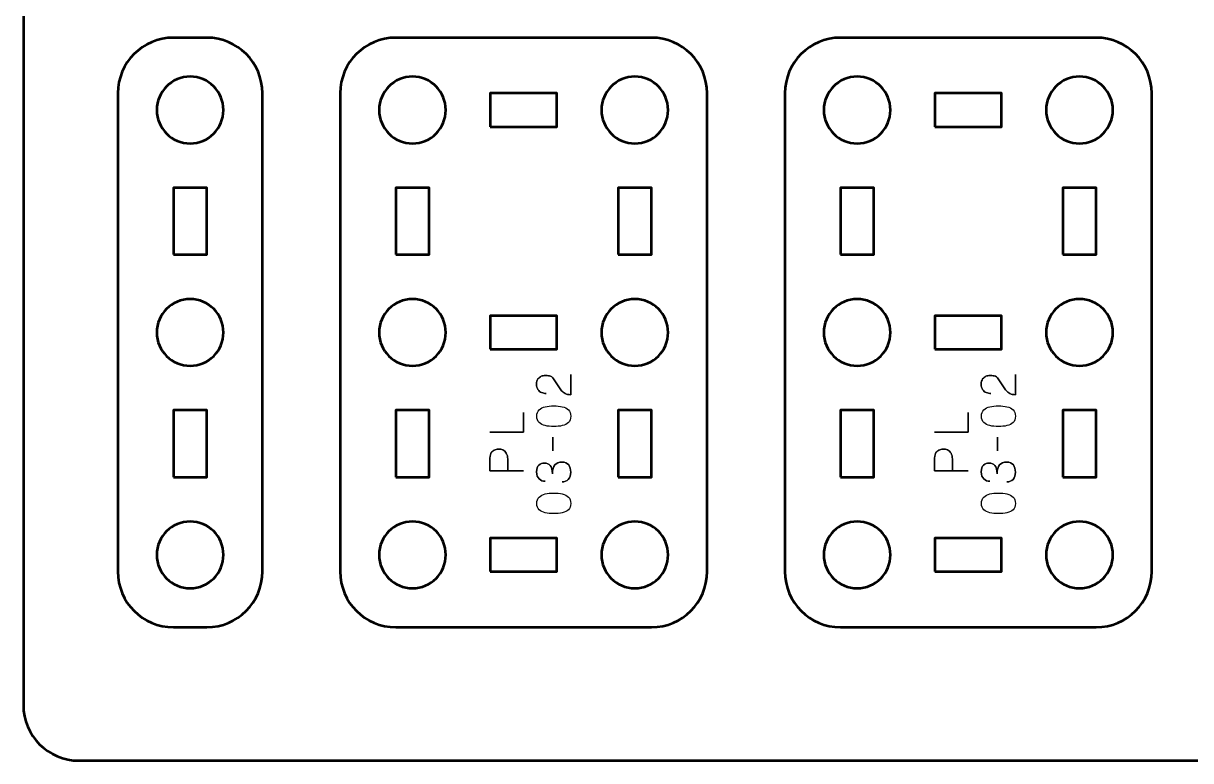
# Model space of a CAD drawing. Header units: centimetres. Extents: x -21 to 0, y -29.7 to 0.
# Drawn here: x -21 to -10.5, y -29.7 to -23.07 of the extents above; entities that cross this region are included whole.
import ezdxf

# ---------------------------------------------------------------- set-up
doc = ezdxf.new("R2010")
doc.units = ezdxf.units.CM
doc.header["$MEASUREMENT"] = 0
doc.layers.add('Layer 1', color=7, linetype='Continuous')

msp = doc.modelspace()

# ---------------------------------------------------------------- linework, layer by layer
at = {"layer": 'Layer 1', "color": 22, "lineweight": 53}
msp.add_open_spline([(-21.00003, -29.19996), (-21.00003, -29.19996), (-21.00003, -0.49992), (-21.00003, -0.49992), (-21.00003, -0.49992), (-21.00003, -0.22295), (-20.77694, 0.00004), (-20.49994, 0.00004), (-20.49994, 0.00004), (-20.49994, 0.00004), (-0.50008, 0.00004), (-0.50008, 0.00004), (-0.50008, 0.00004), (-0.22294, 0.00004), (0.00002, -0.22295), (0.00002, -0.49992), (0.00002, -0.49992), (0.00002, -0.49992), (0.00002, -29.19996), (0.00002, -29.19996), (0.00002, -29.19996), (0.00002, -29.47696), (-0.22294, -29.70005), (-0.50008, -29.70005), (-0.50008, -29.70005), (-0.50008, -29.70005), (-20.49994, -29.70005), (-20.49994, -29.70005), (-20.49994, -29.70005), (-20.77694, -29.70005), (-21.00003, -29.47696), (-21.00003, -29.19996)], degree=3, knots=[0, 0, 0, 0, 0.125, 0.125, 0.125, 0.125, 0.25, 0.25, 0.25, 0.25, 0.375, 0.375, 0.375, 0.375, 0.5, 0.5, 0.5, 0.5, 0.625, 0.625, 0.625, 0.625, 0.75, 0.75, 0.75, 0.75, 0.875, 0.875, 0.875, 0.875, 1, 1, 1, 1], dxfattribs=at)
at = {"layer": 'Layer 1', "color": 114, "lineweight": 53}
for points in [[(-20.15003, -27.99992), (-20.15003, -27.99992), (-20.15003, -23.70005), (-20.15003, -23.70005), (-20.15003, -23.70005), (-20.15003, -23.42291), (-19.92694, -23.19995), (-19.64994, -23.19995), (-19.64994, -23.19995), (-19.64994, -23.19995), (-19.34993, -23.19995), (-19.34993, -23.19995), (-19.34993, -23.19995), (-19.07297, -23.19995), (-18.85001, -23.42291), (-18.85001, -23.70005), (-18.85001, -23.70005), (-18.85001, -23.70005), (-18.85001, -27.99992), (-18.85001, -27.99992), (-18.85001, -27.99992), (-18.85001, -28.27692), (-19.07297, -28.50001), (-19.34993, -28.50001), (-19.34993, -28.50001), (-19.34993, -28.50001), (-19.64994, -28.50001), (-19.64994, -28.50001), (-19.64994, -28.50001), (-19.92694, -28.50001), (-20.15003, -28.27692), (-20.15003, -27.99992)], [(-18.15001, -27.99991), (-18.15001, -27.99991), (-18.15001, -23.70005), (-18.15001, -23.70005), (-18.15001, -23.70005), (-18.15001, -23.42292), (-17.92691, -23.19996), (-17.64991, -23.19996), (-17.64991, -23.19996), (-17.64991, -23.19996), (-15.34999, -23.19996), (-15.34999, -23.19996), (-15.34999, -23.19996), (-15.07298, -23.19996), (-14.85003, -23.42292), (-14.85003, -23.70005), (-14.85003, -23.70005), (-14.85003, -23.70005), (-14.85003, -27.99991), (-14.85003, -27.99991), (-14.85003, -27.99991), (-14.85003, -28.27691), (-15.07298, -28.5), (-15.34999, -28.5), (-15.34999, -28.5), (-15.34999, -28.5), (-17.64991, -28.5), (-17.64991, -28.5), (-17.64991, -28.5), (-17.92691, -28.5), (-18.15001, -28.27691), (-18.15001, -27.99991)], [(-14.15001, -27.99991), (-14.15001, -27.99991), (-14.15001, -23.70005), (-14.15001, -23.70005), (-14.15001, -23.70005), (-14.15001, -23.42292), (-13.92691, -23.19996), (-13.64991, -23.19996), (-13.64991, -23.19996), (-13.64991, -23.19996), (-11.34999, -23.19996), (-11.34999, -23.19996), (-11.34999, -23.19996), (-11.07298, -23.19996), (-10.85003, -23.42292), (-10.85003, -23.70005), (-10.85003, -23.70005), (-10.85003, -23.70005), (-10.85003, -27.99991), (-10.85003, -27.99991), (-10.85003, -27.99991), (-10.85003, -28.27691), (-11.07298, -28.5), (-11.34999, -28.5), (-11.34999, -28.5), (-11.34999, -28.5), (-13.64991, -28.5), (-13.64991, -28.5), (-13.64991, -28.5), (-13.92691, -28.5), (-14.15001, -28.27691), (-14.15001, -27.99991)]]:
    msp.add_open_spline(points, degree=3, knots=[0, 0, 0, 0, 0.125, 0.125, 0.125, 0.125, 0.25, 0.25, 0.25, 0.25, 0.375, 0.375, 0.375, 0.375, 0.5, 0.5, 0.5, 0.5, 0.625, 0.625, 0.625, 0.625, 0.75, 0.75, 0.75, 0.75, 0.875, 0.875, 0.875, 0.875, 1, 1, 1, 1], dxfattribs=at)
at = {"layer": 'Layer 1', "lineweight": 53}
for points in [[(-19.50001, -23.54998), (-19.33423, -23.54998), (-19.2, -23.68431), (-19.2, -23.84998), (-19.2, -23.84998), (-19.2, -24.01561), (-19.33423, -24.14998), (-19.50001, -24.14998), (-19.50001, -24.14998), (-19.66567, -24.14998), (-19.80001, -24.01561), (-19.80001, -23.84998), (-19.80001, -23.84998), (-19.80001, -23.68431), (-19.66567, -23.54998), (-19.50001, -23.54998)], [(-17.49998, -23.54999), (-17.33421, -23.54999), (-17.19998, -23.68431), (-17.19998, -23.84998), (-17.19998, -23.84998), (-17.19998, -24.01561), (-17.33421, -24.14998), (-17.49998, -24.14998), (-17.49998, -24.14998), (-17.66564, -24.14998), (-17.79998, -24.01561), (-17.79998, -23.84998), (-17.79998, -23.84998), (-17.79998, -23.68431), (-17.66564, -23.54999), (-17.49998, -23.54999)], [(-15.49992, -23.54999), (-15.33429, -23.54999), (-15.19991, -23.68431), (-15.19991, -23.84998), (-15.19991, -23.84998), (-15.19991, -24.01561), (-15.33429, -24.14998), (-15.49992, -24.14998), (-15.49992, -24.14998), (-15.66569, -24.14998), (-15.79992, -24.01561), (-15.79992, -23.84998), (-15.79992, -23.84998), (-15.79992, -23.68431), (-15.66569, -23.54999), (-15.49992, -23.54999)], [(-13.49998, -23.54999), (-13.33421, -23.54999), (-13.19998, -23.68431), (-13.19998, -23.84998), (-13.19998, -23.84998), (-13.19998, -24.01561), (-13.33421, -24.14998), (-13.49998, -24.14998), (-13.49998, -24.14998), (-13.66564, -24.14998), (-13.79998, -24.01561), (-13.79998, -23.84998), (-13.79998, -23.84998), (-13.79998, -23.68431), (-13.66564, -23.54999), (-13.49998, -23.54999)], [(-11.49992, -23.54999), (-11.33429, -23.54999), (-11.19991, -23.68431), (-11.19991, -23.84998), (-11.19991, -23.84998), (-11.19991, -24.01561), (-11.33429, -24.14998), (-11.49992, -24.14998), (-11.49992, -24.14998), (-11.66569, -24.14998), (-11.79992, -24.01561), (-11.79992, -23.84998), (-11.79992, -23.84998), (-11.79992, -23.68431), (-11.66569, -23.54999), (-11.49992, -23.54999)], [(-16.79996, -24.00005), (-16.79996, -24.00005), (-16.79996, -23.70005), (-16.79996, -23.70005), (-16.79996, -23.70005), (-16.79996, -23.70005), (-16.19997, -23.70005), (-16.19997, -23.70005), (-16.19997, -23.70005), (-16.19997, -23.70005), (-16.19997, -24.00005), (-16.19997, -24.00005), (-16.19997, -24.00005), (-16.19997, -24.00005), (-16.79996, -24.00005), (-16.79996, -24.00005)], [(-12.79996, -24.00005), (-12.79996, -24.00005), (-12.79996, -23.70005), (-12.79996, -23.70005), (-12.79996, -23.70005), (-12.79996, -23.70005), (-12.19997, -23.70005), (-12.19997, -23.70005), (-12.19997, -23.70005), (-12.19997, -23.70005), (-12.19997, -24.00005), (-12.19997, -24.00005), (-12.19997, -24.00005), (-12.19997, -24.00005), (-12.79996, -24.00005), (-12.79996, -24.00005)], [(-19.64994, -25.15), (-19.64994, -25.15), (-19.64994, -24.55), (-19.64994, -24.55), (-19.64994, -24.55), (-19.64994, -24.55), (-19.34993, -24.55), (-19.34993, -24.55), (-19.34993, -24.55), (-19.34993, -24.55), (-19.34993, -25.15), (-19.34993, -25.15), (-19.34993, -25.15), (-19.34993, -25.15), (-19.64994, -25.15), (-19.64994, -25.15)], [(-17.64991, -25.15), (-17.64991, -25.15), (-17.64991, -24.55), (-17.64991, -24.55), (-17.64991, -24.55), (-17.64991, -24.55), (-17.34991, -24.55), (-17.34991, -24.55), (-17.34991, -24.55), (-17.34991, -24.55), (-17.34991, -25.15), (-17.34991, -25.15), (-17.34991, -25.15), (-17.34991, -25.15), (-17.64991, -25.15), (-17.64991, -25.15)], [(-15.64999, -25.15), (-15.64999, -25.15), (-15.64999, -24.55), (-15.64999, -24.55), (-15.64999, -24.55), (-15.64999, -24.55), (-15.34999, -24.55), (-15.34999, -24.55), (-15.34999, -24.55), (-15.34999, -24.55), (-15.34999, -25.15), (-15.34999, -25.15), (-15.34999, -25.15), (-15.34999, -25.15), (-15.64999, -25.15), (-15.64999, -25.15)], [(-13.64991, -25.15), (-13.64991, -25.15), (-13.64991, -24.55), (-13.64991, -24.55), (-13.64991, -24.55), (-13.64991, -24.55), (-13.34991, -24.55), (-13.34991, -24.55), (-13.34991, -24.55), (-13.34991, -24.55), (-13.34991, -25.15), (-13.34991, -25.15), (-13.34991, -25.15), (-13.34991, -25.15), (-13.64991, -25.15), (-13.64991, -25.15)], [(-11.64999, -25.15), (-11.64999, -25.15), (-11.64999, -24.55), (-11.64999, -24.55), (-11.64999, -24.55), (-11.64999, -24.55), (-11.34999, -24.55), (-11.34999, -24.55), (-11.34999, -24.55), (-11.34999, -24.55), (-11.34999, -25.15), (-11.34999, -25.15), (-11.34999, -25.15), (-11.34999, -25.15), (-11.64999, -25.15), (-11.64999, -25.15)], [(-19.50001, -25.54991), (-19.33423, -25.54991), (-19.2, -25.68428), (-19.2, -25.84991), (-19.2, -25.84991), (-19.2, -26.01568), (-19.33423, -26.14991), (-19.50001, -26.14991), (-19.50001, -26.14991), (-19.66567, -26.14991), (-19.80001, -26.01568), (-19.80001, -25.84991), (-19.80001, -25.84991), (-19.80001, -25.68428), (-19.66567, -25.54991), (-19.50001, -25.54991)], [(-17.49998, -25.54991), (-17.33421, -25.54991), (-17.19998, -25.68428), (-17.19998, -25.84991), (-17.19998, -25.84991), (-17.19998, -26.01568), (-17.33421, -26.14991), (-17.49998, -26.14991), (-17.49998, -26.14991), (-17.66564, -26.14991), (-17.79998, -26.01568), (-17.79998, -25.84991), (-17.79998, -25.84991), (-17.79998, -25.68428), (-17.66564, -25.54991), (-17.49998, -25.54991)], [(-15.49992, -25.54991), (-15.33429, -25.54991), (-15.19991, -25.68428), (-15.19991, -25.84991), (-15.19991, -25.84991), (-15.19991, -26.01568), (-15.33429, -26.14991), (-15.49992, -26.14991), (-15.49992, -26.14991), (-15.66569, -26.14991), (-15.79992, -26.01568), (-15.79992, -25.84991), (-15.79992, -25.84991), (-15.79992, -25.68428), (-15.66569, -25.54991), (-15.49992, -25.54991)], [(-13.49998, -25.54991), (-13.33421, -25.54991), (-13.19998, -25.68428), (-13.19998, -25.84991), (-13.19998, -25.84991), (-13.19998, -26.01568), (-13.33421, -26.14991), (-13.49998, -26.14991), (-13.49998, -26.14991), (-13.66564, -26.14991), (-13.79998, -26.01568), (-13.79998, -25.84991), (-13.79998, -25.84991), (-13.79998, -25.68428), (-13.66564, -25.54991), (-13.49998, -25.54991)], [(-11.49992, -25.54991), (-11.33429, -25.54991), (-11.19991, -25.68428), (-11.19991, -25.84991), (-11.19991, -25.84991), (-11.19991, -26.01568), (-11.33429, -26.14991), (-11.49992, -26.14991), (-11.49992, -26.14991), (-11.66569, -26.14991), (-11.79992, -26.01568), (-11.79992, -25.84991), (-11.79992, -25.84991), (-11.79992, -25.68428), (-11.66569, -25.54991), (-11.49992, -25.54991)], [(-16.79996, -25.99998), (-16.79996, -25.99998), (-16.79996, -25.69998), (-16.79996, -25.69998), (-16.79996, -25.69998), (-16.79996, -25.69998), (-16.19997, -25.69998), (-16.19997, -25.69998), (-16.19997, -25.69998), (-16.19997, -25.69998), (-16.19997, -25.99998), (-16.19997, -25.99998), (-16.19997, -25.99998), (-16.19997, -25.99998), (-16.79996, -25.99998), (-16.79996, -25.99998)], [(-12.79996, -25.99998), (-12.79996, -25.99998), (-12.79996, -25.69998), (-12.79996, -25.69998), (-12.79996, -25.69998), (-12.79996, -25.69998), (-12.19997, -25.69998), (-12.19997, -25.69998), (-12.19997, -25.69998), (-12.19997, -25.69998), (-12.19997, -25.99998), (-12.19997, -25.99998), (-12.19997, -25.99998), (-12.19997, -25.99998), (-12.79996, -25.99998), (-12.79996, -25.99998)], [(-19.64994, -27.14997), (-19.64994, -27.14997), (-19.64994, -26.54996), (-19.64994, -26.54996), (-19.64994, -26.54996), (-19.64994, -26.54996), (-19.34993, -26.54996), (-19.34993, -26.54996), (-19.34993, -26.54996), (-19.34993, -26.54996), (-19.34993, -27.14997), (-19.34993, -27.14997), (-19.34993, -27.14997), (-19.34993, -27.14997), (-19.64994, -27.14997), (-19.64994, -27.14997)], [(-17.64991, -27.14996), (-17.64991, -27.14996), (-17.64991, -26.54996), (-17.64991, -26.54996), (-17.64991, -26.54996), (-17.64991, -26.54996), (-17.34991, -26.54996), (-17.34991, -26.54996), (-17.34991, -26.54996), (-17.34991, -26.54996), (-17.34991, -27.14996), (-17.34991, -27.14996), (-17.34991, -27.14996), (-17.34991, -27.14996), (-17.64991, -27.14996), (-17.64991, -27.14996)], [(-15.64999, -27.14996), (-15.64999, -27.14996), (-15.64999, -26.54996), (-15.64999, -26.54996), (-15.64999, -26.54996), (-15.64999, -26.54996), (-15.34999, -26.54996), (-15.34999, -26.54996), (-15.34999, -26.54996), (-15.34999, -26.54996), (-15.34999, -27.14996), (-15.34999, -27.14996), (-15.34999, -27.14996), (-15.34999, -27.14996), (-15.64999, -27.14996), (-15.64999, -27.14996)], [(-13.64991, -27.14996), (-13.64991, -27.14996), (-13.64991, -26.54996), (-13.64991, -26.54996), (-13.64991, -26.54996), (-13.64991, -26.54996), (-13.34991, -26.54996), (-13.34991, -26.54996), (-13.34991, -26.54996), (-13.34991, -26.54996), (-13.34991, -27.14996), (-13.34991, -27.14996), (-13.34991, -27.14996), (-13.34991, -27.14996), (-13.64991, -27.14996), (-13.64991, -27.14996)], [(-11.64999, -27.14996), (-11.64999, -27.14996), (-11.64999, -26.54996), (-11.64999, -26.54996), (-11.64999, -26.54996), (-11.64999, -26.54996), (-11.34999, -26.54996), (-11.34999, -26.54996), (-11.34999, -26.54996), (-11.34999, -26.54996), (-11.34999, -27.14996), (-11.34999, -27.14996), (-11.34999, -27.14996), (-11.34999, -27.14996), (-11.64999, -27.14996), (-11.64999, -27.14996)], [(-19.50001, -27.54998), (-19.33423, -27.54998), (-19.2, -27.68421), (-19.2, -27.84999), (-19.2, -27.84999), (-19.2, -28.01565), (-19.33423, -28.14999), (-19.50001, -28.14999), (-19.50001, -28.14999), (-19.66567, -28.14999), (-19.80001, -28.01565), (-19.80001, -27.84999), (-19.80001, -27.84999), (-19.80001, -27.68421), (-19.66567, -27.54998), (-19.50001, -27.54998)], [(-17.49998, -27.54997), (-17.33421, -27.54997), (-17.19998, -27.6842), (-17.19998, -27.84998), (-17.19998, -27.84998), (-17.19998, -28.01564), (-17.33421, -28.14998), (-17.49998, -28.14998), (-17.49998, -28.14998), (-17.66564, -28.14998), (-17.79998, -28.01564), (-17.79998, -27.84998), (-17.79998, -27.84998), (-17.79998, -27.6842), (-17.66564, -27.54997), (-17.49998, -27.54997)], [(-15.49992, -27.54997), (-15.33429, -27.54997), (-15.19991, -27.6842), (-15.19991, -27.84998), (-15.19991, -27.84998), (-15.19991, -28.01564), (-15.33429, -28.14998), (-15.49992, -28.14998), (-15.49992, -28.14998), (-15.66569, -28.14998), (-15.79992, -28.01564), (-15.79992, -27.84998), (-15.79992, -27.84998), (-15.79992, -27.6842), (-15.66569, -27.54997), (-15.49992, -27.54997)], [(-13.49998, -27.54997), (-13.33421, -27.54997), (-13.19998, -27.6842), (-13.19998, -27.84998), (-13.19998, -27.84998), (-13.19998, -28.01564), (-13.33421, -28.14998), (-13.49998, -28.14998), (-13.49998, -28.14998), (-13.66564, -28.14998), (-13.79998, -28.01564), (-13.79998, -27.84998), (-13.79998, -27.84998), (-13.79998, -27.6842), (-13.66564, -27.54997), (-13.49998, -27.54997)], [(-11.49992, -27.54997), (-11.33429, -27.54997), (-11.19991, -27.6842), (-11.19991, -27.84998), (-11.19991, -27.84998), (-11.19991, -28.01564), (-11.33429, -28.14998), (-11.49992, -28.14998), (-11.49992, -28.14998), (-11.66569, -28.14998), (-11.79992, -28.01564), (-11.79992, -27.84998), (-11.79992, -27.84998), (-11.79992, -27.6842), (-11.66569, -27.54997), (-11.49992, -27.54997)], [(-16.79996, -27.99991), (-16.79996, -27.99991), (-16.79996, -27.6999), (-16.79996, -27.6999), (-16.79996, -27.6999), (-16.79996, -27.6999), (-16.19997, -27.6999), (-16.19997, -27.6999), (-16.19997, -27.6999), (-16.19997, -27.6999), (-16.19997, -27.99991), (-16.19997, -27.99991), (-16.19997, -27.99991), (-16.19997, -27.99991), (-16.79996, -27.99991), (-16.79996, -27.99991)], [(-12.79996, -27.99991), (-12.79996, -27.99991), (-12.79996, -27.6999), (-12.79996, -27.6999), (-12.79996, -27.6999), (-12.79996, -27.6999), (-12.19997, -27.6999), (-12.19997, -27.6999), (-12.19997, -27.6999), (-12.19997, -27.6999), (-12.19997, -27.99991), (-12.19997, -27.99991), (-12.19997, -27.99991), (-12.19997, -27.99991), (-12.79996, -27.99991), (-12.79996, -27.99991)]]:
    msp.add_open_spline(points, degree=3, knots=[0, 0, 0, 0, 0.25, 0.25, 0.25, 0.25, 0.5, 0.5, 0.5, 0.5, 0.75, 0.75, 0.75, 0.75, 1, 1, 1, 1], dxfattribs=at)
at = {"layer": 'Layer 1', "color": 40, "lineweight": 30}
for points, knots in [([(-16.07664, -26.22858), (-16.07664, -26.22858), (-16.07664, -26.41023), (-16.07664, -26.41023), (-16.07664, -26.41023), (-16.09689, -26.40966), (-16.11329, -26.40596), (-16.1261, -26.39919), (-16.1261, -26.39919), (-16.13876, -26.39259), (-16.14938, -26.38405), (-16.15792, -26.37357), (-16.15792, -26.37357), (-16.16621, -26.36324), (-16.17432, -26.35191), (-16.18205, -26.33953), (-16.18205, -26.33953), (-16.18205, -26.33953), (-16.23027, -26.26718), (-16.23027, -26.26718), (-16.23027, -26.26718), (-16.24075, -26.25285), (-16.25303, -26.24418), (-16.26678, -26.24114), (-16.26678, -26.24114), (-16.28058, -26.23825), (-16.29462, -26.23701), (-16.30912, -26.23754), (-16.30912, -26.23754), (-16.31889, -26.2374), (-16.32965, -26.23977), (-16.34136, -26.24446), (-16.34136, -26.24446), (-16.35279, -26.24926), (-16.3627, -26.25726), (-16.37124, -26.26855), (-16.37124, -26.26855), (-16.37953, -26.27998), (-16.38394, -26.29558), (-16.38433, -26.3154), (-16.38433, -26.3154), (-16.38394, -26.33555), (-16.37953, -26.35181), (-16.3711, -26.36391), (-16.3711, -26.36391), (-16.36256, -26.37619), (-16.3517, -26.385), (-16.33857, -26.39037), (-16.33857, -26.39037), (-16.32524, -26.39591), (-16.31145, -26.39852), (-16.29726, -26.39837), (-16.29726, -26.39837), (-16.31145, -26.39852), (-16.32524, -26.39591), (-16.33857, -26.39037), (-16.33857, -26.39037), (-16.3517, -26.385), (-16.36256, -26.37619), (-16.3711, -26.36391), (-16.3711, -26.36391), (-16.37953, -26.35181), (-16.38394, -26.33555), (-16.38433, -26.3154), (-16.38433, -26.3154), (-16.38394, -26.29558), (-16.37953, -26.27998), (-16.37124, -26.26855), (-16.37124, -26.26855), (-16.3627, -26.25726), (-16.35279, -26.24926), (-16.34136, -26.24446), (-16.34136, -26.24446), (-16.32965, -26.23977), (-16.31889, -26.2374), (-16.30912, -26.23754), (-16.30912, -26.23754), (-16.29462, -26.23701), (-16.28058, -26.23825), (-16.26678, -26.24114), (-16.26678, -26.24114), (-16.25303, -26.24418), (-16.24075, -26.25285), (-16.23027, -26.26718), (-16.23027, -26.26718), (-16.23027, -26.26718), (-16.18205, -26.33953), (-16.18205, -26.33953), (-16.18205, -26.33953), (-16.17432, -26.35191), (-16.16621, -26.36324), (-16.15792, -26.37357), (-16.15792, -26.37357), (-16.14938, -26.38405), (-16.13876, -26.39259), (-16.1261, -26.39919), (-16.1261, -26.39919), (-16.11329, -26.40596), (-16.09689, -26.40966), (-16.07664, -26.41023), (-16.07664, -26.41023), (-16.07664, -26.41023), (-16.07664, -26.22858), (-16.07664, -26.22858)], [0, 0, 0, 0, 0.03846154, 0.03846154, 0.03846154, 0.03846154, 0.07692308, 0.07692308, 0.07692308, 0.07692308, 0.11538462, 0.11538462, 0.11538462, 0.11538462, 0.15384615, 0.15384615, 0.15384615, 0.15384615, 0.19230769, 0.19230769, 0.19230769, 0.19230769, 0.23076923, 0.23076923, 0.23076923, 0.23076923, 0.26923077, 0.26923077, 0.26923077, 0.26923077, 0.30769231, 0.30769231, 0.30769231, 0.30769231, 0.34615385, 0.34615385, 0.34615385, 0.34615385, 0.38461538, 0.38461538, 0.38461538, 0.38461538, 0.42307692, 0.42307692, 0.42307692, 0.42307692, 0.46153846, 0.46153846, 0.46153846, 0.46153846, 0.5, 0.5, 0.5, 0.5, 0.53846154, 0.53846154, 0.53846154, 0.53846154, 0.57692308, 0.57692308, 0.57692308, 0.57692308, 0.61538462, 0.61538462, 0.61538462, 0.61538462, 0.65384615, 0.65384615, 0.65384615, 0.65384615, 0.69230769, 0.69230769, 0.69230769, 0.69230769, 0.73076923, 0.73076923, 0.73076923, 0.73076923, 0.76923077, 0.76923077, 0.76923077, 0.76923077, 0.80769231, 0.80769231, 0.80769231, 0.80769231, 0.84615385, 0.84615385, 0.84615385, 0.84615385, 0.88461538, 0.88461538, 0.88461538, 0.88461538, 0.92307692, 0.92307692, 0.92307692, 0.92307692, 0.96153846, 0.96153846, 0.96153846, 0.96153846, 1, 1, 1, 1]), ([(-12.07664, -26.22858), (-12.07664, -26.22858), (-12.07664, -26.41023), (-12.07664, -26.41023), (-12.07664, -26.41023), (-12.09689, -26.40966), (-12.11329, -26.40596), (-12.1261, -26.39919), (-12.1261, -26.39919), (-12.13876, -26.39259), (-12.14938, -26.38405), (-12.15792, -26.37357), (-12.15792, -26.37357), (-12.16621, -26.36324), (-12.17432, -26.35191), (-12.18205, -26.33953), (-12.18205, -26.33953), (-12.18205, -26.33953), (-12.23027, -26.26718), (-12.23027, -26.26718), (-12.23027, -26.26718), (-12.24075, -26.25285), (-12.25303, -26.24418), (-12.26678, -26.24114), (-12.26678, -26.24114), (-12.28058, -26.23825), (-12.29462, -26.23701), (-12.30912, -26.23754), (-12.30912, -26.23754), (-12.31889, -26.2374), (-12.32965, -26.23977), (-12.34136, -26.24446), (-12.34136, -26.24446), (-12.35279, -26.24926), (-12.3627, -26.25726), (-12.37124, -26.26855), (-12.37124, -26.26855), (-12.37953, -26.27998), (-12.38394, -26.29558), (-12.38433, -26.3154), (-12.38433, -26.3154), (-12.38394, -26.33555), (-12.37953, -26.35181), (-12.3711, -26.36391), (-12.3711, -26.36391), (-12.36256, -26.37619), (-12.3517, -26.385), (-12.33857, -26.39037), (-12.33857, -26.39037), (-12.32524, -26.39591), (-12.31145, -26.39852), (-12.29726, -26.39837), (-12.29726, -26.39837), (-12.31145, -26.39852), (-12.32524, -26.39591), (-12.33857, -26.39037), (-12.33857, -26.39037), (-12.3517, -26.385), (-12.36256, -26.37619), (-12.3711, -26.36391), (-12.3711, -26.36391), (-12.37953, -26.35181), (-12.38394, -26.33555), (-12.38433, -26.3154), (-12.38433, -26.3154), (-12.38394, -26.29558), (-12.37953, -26.27998), (-12.37124, -26.26855), (-12.37124, -26.26855), (-12.3627, -26.25726), (-12.35279, -26.24926), (-12.34136, -26.24446), (-12.34136, -26.24446), (-12.32965, -26.23977), (-12.31889, -26.2374), (-12.30912, -26.23754), (-12.30912, -26.23754), (-12.29462, -26.23701), (-12.28058, -26.23825), (-12.26678, -26.24114), (-12.26678, -26.24114), (-12.25303, -26.24418), (-12.24075, -26.25285), (-12.23027, -26.26718), (-12.23027, -26.26718), (-12.23027, -26.26718), (-12.18205, -26.33953), (-12.18205, -26.33953), (-12.18205, -26.33953), (-12.17432, -26.35191), (-12.16621, -26.36324), (-12.15792, -26.37357), (-12.15792, -26.37357), (-12.14938, -26.38405), (-12.13876, -26.39259), (-12.1261, -26.39919), (-12.1261, -26.39919), (-12.11329, -26.40596), (-12.09689, -26.40966), (-12.07664, -26.41023), (-12.07664, -26.41023), (-12.07664, -26.41023), (-12.07664, -26.22858), (-12.07664, -26.22858)], [0, 0, 0, 0, 0.03846154, 0.03846154, 0.03846154, 0.03846154, 0.07692308, 0.07692308, 0.07692308, 0.07692308, 0.11538462, 0.11538462, 0.11538462, 0.11538462, 0.15384615, 0.15384615, 0.15384615, 0.15384615, 0.19230769, 0.19230769, 0.19230769, 0.19230769, 0.23076923, 0.23076923, 0.23076923, 0.23076923, 0.26923077, 0.26923077, 0.26923077, 0.26923077, 0.30769231, 0.30769231, 0.30769231, 0.30769231, 0.34615385, 0.34615385, 0.34615385, 0.34615385, 0.38461538, 0.38461538, 0.38461538, 0.38461538, 0.42307692, 0.42307692, 0.42307692, 0.42307692, 0.46153846, 0.46153846, 0.46153846, 0.46153846, 0.5, 0.5, 0.5, 0.5, 0.53846154, 0.53846154, 0.53846154, 0.53846154, 0.57692308, 0.57692308, 0.57692308, 0.57692308, 0.61538462, 0.61538462, 0.61538462, 0.61538462, 0.65384615, 0.65384615, 0.65384615, 0.65384615, 0.69230769, 0.69230769, 0.69230769, 0.69230769, 0.73076923, 0.73076923, 0.73076923, 0.73076923, 0.76923077, 0.76923077, 0.76923077, 0.76923077, 0.80769231, 0.80769231, 0.80769231, 0.80769231, 0.84615385, 0.84615385, 0.84615385, 0.84615385, 0.88461538, 0.88461538, 0.88461538, 0.88461538, 0.92307692, 0.92307692, 0.92307692, 0.92307692, 0.96153846, 0.96153846, 0.96153846, 0.96153846, 1, 1, 1, 1]), ([(-16.07664, -26.60327), (-16.07688, -26.57875), (-16.0838, -26.55974), (-16.09731, -26.54622), (-16.09731, -26.54622), (-16.11079, -26.53285), (-16.12899, -26.52351), (-16.15199, -26.51825), (-16.15199, -26.51825), (-16.17489, -26.51317), (-16.2005, -26.51066), (-16.22904, -26.51095), (-16.22904, -26.51095), (-16.25715, -26.51066), (-16.28277, -26.51317), (-16.3058, -26.51825), (-16.3058, -26.51825), (-16.32852, -26.52351), (-16.34672, -26.53285), (-16.36052, -26.54622), (-16.36052, -26.54622), (-16.37399, -26.55974), (-16.38105, -26.57875), (-16.38144, -26.60327), (-16.38144, -26.60327), (-16.38105, -26.62796), (-16.37399, -26.64698), (-16.36052, -26.66035), (-16.36052, -26.66035), (-16.34672, -26.67382), (-16.32852, -26.68307), (-16.3058, -26.68818), (-16.3058, -26.68818), (-16.28277, -26.6934), (-16.25715, -26.69587), (-16.22904, -26.69548), (-16.22904, -26.69548), (-16.2005, -26.69587), (-16.17489, -26.6934), (-16.15199, -26.68818), (-16.15199, -26.68818), (-16.12899, -26.68307), (-16.11079, -26.67382), (-16.09731, -26.66035), (-16.09731, -26.66035), (-16.0838, -26.64698), (-16.07688, -26.62796), (-16.07664, -26.60327)], [0, 0, 0, 0, 0.08333333, 0.08333333, 0.08333333, 0.08333333, 0.16666667, 0.16666667, 0.16666667, 0.16666667, 0.25, 0.25, 0.25, 0.25, 0.33333333, 0.33333333, 0.33333333, 0.33333333, 0.41666667, 0.41666667, 0.41666667, 0.41666667, 0.5, 0.5, 0.5, 0.5, 0.58333333, 0.58333333, 0.58333333, 0.58333333, 0.66666667, 0.66666667, 0.66666667, 0.66666667, 0.75, 0.75, 0.75, 0.75, 0.83333333, 0.83333333, 0.83333333, 0.83333333, 0.91666667, 0.91666667, 0.91666667, 0.91666667, 1, 1, 1, 1]), ([(-16.07664, -26.60327), (-16.07688, -26.57875), (-16.0838, -26.55974), (-16.09731, -26.54622), (-16.09731, -26.54622), (-16.11079, -26.53285), (-16.12899, -26.52351), (-16.15199, -26.51825), (-16.15199, -26.51825), (-16.17489, -26.51317), (-16.2005, -26.51066), (-16.22904, -26.51095), (-16.22904, -26.51095), (-16.25715, -26.51066), (-16.28277, -26.51317), (-16.3058, -26.51825), (-16.3058, -26.51825), (-16.32852, -26.52351), (-16.34672, -26.53285), (-16.36052, -26.54622), (-16.36052, -26.54622), (-16.37399, -26.55974), (-16.38105, -26.57875), (-16.38144, -26.60327), (-16.38144, -26.60327), (-16.38105, -26.62796), (-16.37399, -26.64698), (-16.36052, -26.66035), (-16.36052, -26.66035), (-16.34672, -26.67382), (-16.32852, -26.68307), (-16.3058, -26.68818), (-16.3058, -26.68818), (-16.28277, -26.6934), (-16.25715, -26.69587), (-16.22904, -26.69548), (-16.22904, -26.69548), (-16.2005, -26.69587), (-16.17489, -26.6934), (-16.15199, -26.68818), (-16.15199, -26.68818), (-16.12899, -26.68307), (-16.11079, -26.67382), (-16.09731, -26.66035), (-16.09731, -26.66035), (-16.0838, -26.64698), (-16.07688, -26.62796), (-16.07664, -26.60327)], [0, 0, 0, 0, 0.08333333, 0.08333333, 0.08333333, 0.08333333, 0.16666667, 0.16666667, 0.16666667, 0.16666667, 0.25, 0.25, 0.25, 0.25, 0.33333333, 0.33333333, 0.33333333, 0.33333333, 0.41666667, 0.41666667, 0.41666667, 0.41666667, 0.5, 0.5, 0.5, 0.5, 0.58333333, 0.58333333, 0.58333333, 0.58333333, 0.66666667, 0.66666667, 0.66666667, 0.66666667, 0.75, 0.75, 0.75, 0.75, 0.83333333, 0.83333333, 0.83333333, 0.83333333, 0.91666667, 0.91666667, 0.91666667, 0.91666667, 1, 1, 1, 1]), ([(-12.07664, -26.60327), (-12.07688, -26.57875), (-12.0838, -26.55974), (-12.09731, -26.54622), (-12.09731, -26.54622), (-12.11079, -26.53285), (-12.12899, -26.52351), (-12.15199, -26.51825), (-12.15199, -26.51825), (-12.17489, -26.51317), (-12.2005, -26.51066), (-12.22904, -26.51095), (-12.22904, -26.51095), (-12.25715, -26.51066), (-12.28277, -26.51317), (-12.3058, -26.51825), (-12.3058, -26.51825), (-12.32852, -26.52351), (-12.34672, -26.53285), (-12.36052, -26.54622), (-12.36052, -26.54622), (-12.37399, -26.55974), (-12.38105, -26.57875), (-12.38144, -26.60327), (-12.38144, -26.60327), (-12.38105, -26.62796), (-12.37399, -26.64698), (-12.36052, -26.66035), (-12.36052, -26.66035), (-12.34672, -26.67382), (-12.32852, -26.68307), (-12.3058, -26.68818), (-12.3058, -26.68818), (-12.28277, -26.6934), (-12.25715, -26.69587), (-12.22904, -26.69548), (-12.22904, -26.69548), (-12.2005, -26.69587), (-12.17489, -26.6934), (-12.15199, -26.68818), (-12.15199, -26.68818), (-12.12899, -26.68307), (-12.11079, -26.67382), (-12.09731, -26.66035), (-12.09731, -26.66035), (-12.0838, -26.64698), (-12.07688, -26.62796), (-12.07664, -26.60327)], [0, 0, 0, 0, 0.08333333, 0.08333333, 0.08333333, 0.08333333, 0.16666667, 0.16666667, 0.16666667, 0.16666667, 0.25, 0.25, 0.25, 0.25, 0.33333333, 0.33333333, 0.33333333, 0.33333333, 0.41666667, 0.41666667, 0.41666667, 0.41666667, 0.5, 0.5, 0.5, 0.5, 0.58333333, 0.58333333, 0.58333333, 0.58333333, 0.66666667, 0.66666667, 0.66666667, 0.66666667, 0.75, 0.75, 0.75, 0.75, 0.83333333, 0.83333333, 0.83333333, 0.83333333, 0.91666667, 0.91666667, 0.91666667, 0.91666667, 1, 1, 1, 1]), ([(-12.07664, -26.60327), (-12.07688, -26.57875), (-12.0838, -26.55974), (-12.09731, -26.54622), (-12.09731, -26.54622), (-12.11079, -26.53285), (-12.12899, -26.52351), (-12.15199, -26.51825), (-12.15199, -26.51825), (-12.17489, -26.51317), (-12.2005, -26.51066), (-12.22904, -26.51095), (-12.22904, -26.51095), (-12.25715, -26.51066), (-12.28277, -26.51317), (-12.3058, -26.51825), (-12.3058, -26.51825), (-12.32852, -26.52351), (-12.34672, -26.53285), (-12.36052, -26.54622), (-12.36052, -26.54622), (-12.37399, -26.55974), (-12.38105, -26.57875), (-12.38144, -26.60327), (-12.38144, -26.60327), (-12.38105, -26.62796), (-12.37399, -26.64698), (-12.36052, -26.66035), (-12.36052, -26.66035), (-12.34672, -26.67382), (-12.32852, -26.68307), (-12.3058, -26.68818), (-12.3058, -26.68818), (-12.28277, -26.6934), (-12.25715, -26.69587), (-12.22904, -26.69548), (-12.22904, -26.69548), (-12.2005, -26.69587), (-12.17489, -26.6934), (-12.15199, -26.68818), (-12.15199, -26.68818), (-12.12899, -26.68307), (-12.11079, -26.67382), (-12.09731, -26.66035), (-12.09731, -26.66035), (-12.0838, -26.64698), (-12.07688, -26.62796), (-12.07664, -26.60327)], [0, 0, 0, 0, 0.08333333, 0.08333333, 0.08333333, 0.08333333, 0.16666667, 0.16666667, 0.16666667, 0.16666667, 0.25, 0.25, 0.25, 0.25, 0.33333333, 0.33333333, 0.33333333, 0.33333333, 0.41666667, 0.41666667, 0.41666667, 0.41666667, 0.5, 0.5, 0.5, 0.5, 0.58333333, 0.58333333, 0.58333333, 0.58333333, 0.66666667, 0.66666667, 0.66666667, 0.66666667, 0.75, 0.75, 0.75, 0.75, 0.83333333, 0.83333333, 0.83333333, 0.83333333, 0.91666667, 0.91666667, 0.91666667, 0.91666667, 1, 1, 1, 1]), ([(-16.49997, -26.56993), (-16.49997, -26.56993), (-16.49997, -26.74812), (-16.49997, -26.74812), (-16.49997, -26.74812), (-16.49997, -26.74812), (-16.80518, -26.74812), (-16.80518, -26.74812), (-16.80518, -26.74812), (-16.80518, -26.74812), (-16.49997, -26.74812), (-16.49997, -26.74812), (-16.49997, -26.74812), (-16.49997, -26.74812), (-16.49997, -26.56993), (-16.49997, -26.56993)], [0, 0, 0, 0, 0.25, 0.25, 0.25, 0.25, 0.5, 0.5, 0.5, 0.5, 0.75, 0.75, 0.75, 0.75, 1, 1, 1, 1]), ([(-12.49997, -26.56993), (-12.49997, -26.56993), (-12.49997, -26.74812), (-12.49997, -26.74812), (-12.49997, -26.74812), (-12.49997, -26.74812), (-12.80518, -26.74812), (-12.80518, -26.74812), (-12.80518, -26.74812), (-12.80518, -26.74812), (-12.49997, -26.74812), (-12.49997, -26.74812), (-12.49997, -26.74812), (-12.49997, -26.74812), (-12.49997, -26.56993), (-12.49997, -26.56993)], [0, 0, 0, 0, 0.25, 0.25, 0.25, 0.25, 0.5, 0.5, 0.5, 0.5, 0.75, 0.75, 0.75, 0.75, 1, 1, 1, 1]), ([(-16.2362, -26.9154), (-16.2362, -26.9154), (-16.2362, -26.79222), (-16.2362, -26.79222), (-16.2362, -26.79222), (-16.2362, -26.79222), (-16.2362, -26.9154), (-16.2362, -26.9154)], [0, 0, 0, 0, 0.5, 0.5, 0.5, 0.5, 1, 1, 1, 1]), ([(-12.2362, -26.9154), (-12.2362, -26.9154), (-12.2362, -26.79222), (-12.2362, -26.79222), (-12.2362, -26.79222), (-12.2362, -26.79222), (-12.2362, -26.9154), (-12.2362, -26.9154)], [0, 0, 0, 0, 0.5, 0.5, 0.5, 0.5, 1, 1, 1, 1]), ([(-16.49997, -27.09454), (-16.49997, -27.09454), (-16.80518, -27.09454), (-16.80518, -27.09454), (-16.80518, -27.09454), (-16.80518, -27.09454), (-16.80518, -26.99724), (-16.80518, -26.99724), (-16.80518, -26.99724), (-16.8049, -26.97163), (-16.8012, -26.95163), (-16.79404, -26.93744), (-16.79404, -26.93744), (-16.78673, -26.92355), (-16.77721, -26.91374), (-16.76536, -26.90809), (-16.76536, -26.90809), (-16.7535, -26.90259), (-16.7407, -26.89956), (-16.7269, -26.89899), (-16.7269, -26.89899), (-16.71286, -26.89832), (-16.69949, -26.90065), (-16.68683, -26.90615), (-16.68683, -26.90615), (-16.67413, -26.91169), (-16.66365, -26.92118), (-16.65554, -26.93441), (-16.65554, -26.93441), (-16.64739, -26.94792), (-16.64326, -26.96613), (-16.64298, -26.98927), (-16.64298, -26.98927), (-16.64298, -26.98927), (-16.64298, -27.09454), (-16.64298, -27.09454), (-16.64298, -27.09454), (-16.64298, -27.09454), (-16.64298, -26.98927), (-16.64298, -26.98927), (-16.64298, -26.98927), (-16.64326, -26.96651), (-16.64739, -26.94849), (-16.65554, -26.93498), (-16.65554, -26.93498), (-16.66365, -26.9216), (-16.67413, -26.91208), (-16.68683, -26.90644), (-16.68683, -26.90644), (-16.69949, -26.90093), (-16.71286, -26.89846), (-16.7269, -26.89899), (-16.7269, -26.89899), (-16.7407, -26.89956), (-16.7535, -26.90259), (-16.76536, -26.90823), (-16.76536, -26.90823), (-16.77721, -26.91402), (-16.78673, -26.92393), (-16.79404, -26.93787), (-16.79404, -26.93787), (-16.8012, -26.95205), (-16.8049, -26.97191), (-16.80518, -26.99724), (-16.80518, -26.99724), (-16.80518, -26.99724), (-16.80518, -27.09454), (-16.80518, -27.09454), (-16.80518, -27.09454), (-16.80518, -27.09454), (-16.49997, -27.09454), (-16.49997, -27.09454)], [0, 0, 0, 0, 0.05555556, 0.05555556, 0.05555556, 0.05555556, 0.11111111, 0.11111111, 0.11111111, 0.11111111, 0.16666667, 0.16666667, 0.16666667, 0.16666667, 0.22222222, 0.22222222, 0.22222222, 0.22222222, 0.27777778, 0.27777778, 0.27777778, 0.27777778, 0.33333333, 0.33333333, 0.33333333, 0.33333333, 0.38888889, 0.38888889, 0.38888889, 0.38888889, 0.44444444, 0.44444444, 0.44444444, 0.44444444, 0.5, 0.5, 0.5, 0.5, 0.55555556, 0.55555556, 0.55555556, 0.55555556, 0.61111111, 0.61111111, 0.61111111, 0.61111111, 0.66666667, 0.66666667, 0.66666667, 0.66666667, 0.72222222, 0.72222222, 0.72222222, 0.72222222, 0.77777778, 0.77777778, 0.77777778, 0.77777778, 0.83333333, 0.83333333, 0.83333333, 0.83333333, 0.88888889, 0.88888889, 0.88888889, 0.88888889, 0.94444444, 0.94444444, 0.94444444, 0.94444444, 1, 1, 1, 1]), ([(-12.49997, -27.09454), (-12.49997, -27.09454), (-12.80518, -27.09454), (-12.80518, -27.09454), (-12.80518, -27.09454), (-12.80518, -27.09454), (-12.80518, -26.99724), (-12.80518, -26.99724), (-12.80518, -26.99724), (-12.8049, -26.97163), (-12.8012, -26.95163), (-12.79404, -26.93744), (-12.79404, -26.93744), (-12.78673, -26.92355), (-12.77721, -26.91374), (-12.76536, -26.90809), (-12.76536, -26.90809), (-12.7535, -26.90259), (-12.7407, -26.89956), (-12.7269, -26.89899), (-12.7269, -26.89899), (-12.71286, -26.89832), (-12.69949, -26.90065), (-12.68683, -26.90615), (-12.68683, -26.90615), (-12.67413, -26.91169), (-12.66365, -26.92118), (-12.65554, -26.93441), (-12.65554, -26.93441), (-12.64739, -26.94792), (-12.64326, -26.96613), (-12.64298, -26.98927), (-12.64298, -26.98927), (-12.64298, -26.98927), (-12.64298, -27.09454), (-12.64298, -27.09454), (-12.64298, -27.09454), (-12.64298, -27.09454), (-12.64298, -26.98927), (-12.64298, -26.98927), (-12.64298, -26.98927), (-12.64326, -26.96651), (-12.64739, -26.94849), (-12.65554, -26.93498), (-12.65554, -26.93498), (-12.66365, -26.9216), (-12.67413, -26.91208), (-12.68683, -26.90644), (-12.68683, -26.90644), (-12.69949, -26.90093), (-12.71286, -26.89846), (-12.7269, -26.89899), (-12.7269, -26.89899), (-12.7407, -26.89956), (-12.7535, -26.90259), (-12.76536, -26.90823), (-12.76536, -26.90823), (-12.77721, -26.91402), (-12.78673, -26.92393), (-12.79404, -26.93787), (-12.79404, -26.93787), (-12.8012, -26.95205), (-12.8049, -26.97191), (-12.80518, -26.99724), (-12.80518, -26.99724), (-12.80518, -26.99724), (-12.80518, -27.09454), (-12.80518, -27.09454), (-12.80518, -27.09454), (-12.80518, -27.09454), (-12.49997, -27.09454), (-12.49997, -27.09454)], [0, 0, 0, 0, 0.05555556, 0.05555556, 0.05555556, 0.05555556, 0.11111111, 0.11111111, 0.11111111, 0.11111111, 0.16666667, 0.16666667, 0.16666667, 0.16666667, 0.22222222, 0.22222222, 0.22222222, 0.22222222, 0.27777778, 0.27777778, 0.27777778, 0.27777778, 0.33333333, 0.33333333, 0.33333333, 0.33333333, 0.38888889, 0.38888889, 0.38888889, 0.38888889, 0.44444444, 0.44444444, 0.44444444, 0.44444444, 0.5, 0.5, 0.5, 0.5, 0.55555556, 0.55555556, 0.55555556, 0.55555556, 0.61111111, 0.61111111, 0.61111111, 0.61111111, 0.66666667, 0.66666667, 0.66666667, 0.66666667, 0.72222222, 0.72222222, 0.72222222, 0.72222222, 0.77777778, 0.77777778, 0.77777778, 0.77777778, 0.83333333, 0.83333333, 0.83333333, 0.83333333, 0.88888889, 0.88888889, 0.88888889, 0.88888889, 0.94444444, 0.94444444, 0.94444444, 0.94444444, 1, 1, 1, 1]), ([(-16.15326, -27.19406), (-16.13022, -27.19406), (-16.11177, -27.18633), (-16.09798, -27.17088), (-16.09798, -27.17088), (-16.08394, -27.15574), (-16.07688, -27.13437), (-16.07664, -27.10681), (-16.07664, -27.10681), (-16.0765, -27.07951), (-16.08256, -27.05746), (-16.09481, -27.04081), (-16.09481, -27.04081), (-16.10722, -27.0244), (-16.12719, -27.01601), (-16.15488, -27.01544), (-16.15488, -27.01544), (-16.18286, -27.01544), (-16.20424, -27.02398), (-16.21884, -27.04123), (-16.21884, -27.04123), (-16.23345, -27.05859), (-16.24075, -27.08558), (-16.24089, -27.12212), (-16.24089, -27.12212), (-16.24103, -27.08614), (-16.24763, -27.06078), (-16.26061, -27.04617), (-16.26061, -27.04617), (-16.27356, -27.03171), (-16.29035, -27.02469), (-16.31116, -27.02511), (-16.31116, -27.02511), (-16.33184, -27.02497), (-16.34891, -27.0309), (-16.36256, -27.04275), (-16.36256, -27.04275), (-16.37593, -27.05485), (-16.38295, -27.0751), (-16.38352, -27.1035), (-16.38352, -27.1035), (-16.38281, -27.13218), (-16.37512, -27.15338), (-16.36038, -27.16731), (-16.36038, -27.16731), (-16.34563, -27.18136), (-16.32785, -27.18827), (-16.3069, -27.18813), (-16.3069, -27.18813), (-16.32785, -27.18827), (-16.34563, -27.18136), (-16.36038, -27.16731), (-16.36038, -27.16731), (-16.37512, -27.15338), (-16.38281, -27.13218), (-16.38352, -27.1035), (-16.38352, -27.1035), (-16.38295, -27.0751), (-16.37593, -27.05485), (-16.36256, -27.04275), (-16.36256, -27.04275), (-16.34891, -27.0309), (-16.33184, -27.02497), (-16.31116, -27.02511), (-16.31116, -27.02511), (-16.29035, -27.02469), (-16.27356, -27.03171), (-16.26061, -27.04617), (-16.26061, -27.04617), (-16.24763, -27.06078), (-16.24103, -27.08614), (-16.24089, -27.12212), (-16.24089, -27.12212), (-16.24075, -27.08558), (-16.23345, -27.05859), (-16.21884, -27.04123), (-16.21884, -27.04123), (-16.20424, -27.02398), (-16.18286, -27.01544), (-16.15488, -27.01544), (-16.15488, -27.01544), (-16.12719, -27.01601), (-16.10722, -27.0244), (-16.09481, -27.04081), (-16.09481, -27.04081), (-16.08256, -27.05746), (-16.0765, -27.07951), (-16.07664, -27.10681), (-16.07664, -27.10681), (-16.07688, -27.13437), (-16.08394, -27.15574), (-16.09798, -27.17088), (-16.09798, -27.17088), (-16.11177, -27.18633), (-16.13022, -27.19406), (-16.15326, -27.19406)], [0, 0, 0, 0, 0.04166667, 0.04166667, 0.04166667, 0.04166667, 0.08333333, 0.08333333, 0.08333333, 0.08333333, 0.125, 0.125, 0.125, 0.125, 0.16666667, 0.16666667, 0.16666667, 0.16666667, 0.20833333, 0.20833333, 0.20833333, 0.20833333, 0.25, 0.25, 0.25, 0.25, 0.29166667, 0.29166667, 0.29166667, 0.29166667, 0.33333333, 0.33333333, 0.33333333, 0.33333333, 0.375, 0.375, 0.375, 0.375, 0.41666667, 0.41666667, 0.41666667, 0.41666667, 0.45833333, 0.45833333, 0.45833333, 0.45833333, 0.5, 0.5, 0.5, 0.5, 0.54166667, 0.54166667, 0.54166667, 0.54166667, 0.58333333, 0.58333333, 0.58333333, 0.58333333, 0.625, 0.625, 0.625, 0.625, 0.66666667, 0.66666667, 0.66666667, 0.66666667, 0.70833333, 0.70833333, 0.70833333, 0.70833333, 0.75, 0.75, 0.75, 0.75, 0.79166667, 0.79166667, 0.79166667, 0.79166667, 0.83333333, 0.83333333, 0.83333333, 0.83333333, 0.875, 0.875, 0.875, 0.875, 0.91666667, 0.91666667, 0.91666667, 0.91666667, 0.95833333, 0.95833333, 0.95833333, 0.95833333, 1, 1, 1, 1]), ([(-12.15326, -27.19406), (-12.13022, -27.19406), (-12.11177, -27.18633), (-12.09798, -27.17088), (-12.09798, -27.17088), (-12.08394, -27.15574), (-12.07688, -27.13437), (-12.07664, -27.10681), (-12.07664, -27.10681), (-12.0765, -27.07951), (-12.08256, -27.05746), (-12.09481, -27.04081), (-12.09481, -27.04081), (-12.10722, -27.0244), (-12.12719, -27.01601), (-12.15488, -27.01544), (-12.15488, -27.01544), (-12.18286, -27.01544), (-12.20424, -27.02398), (-12.21884, -27.04123), (-12.21884, -27.04123), (-12.23345, -27.05859), (-12.24075, -27.08558), (-12.24089, -27.12212), (-12.24089, -27.12212), (-12.24103, -27.08614), (-12.24763, -27.06078), (-12.26061, -27.04617), (-12.26061, -27.04617), (-12.27356, -27.03171), (-12.29035, -27.02469), (-12.31116, -27.02511), (-12.31116, -27.02511), (-12.33184, -27.02497), (-12.34891, -27.0309), (-12.36256, -27.04275), (-12.36256, -27.04275), (-12.37593, -27.05485), (-12.38295, -27.0751), (-12.38352, -27.1035), (-12.38352, -27.1035), (-12.38281, -27.13218), (-12.37512, -27.15338), (-12.36038, -27.16731), (-12.36038, -27.16731), (-12.34563, -27.18136), (-12.32785, -27.18827), (-12.3069, -27.18813), (-12.3069, -27.18813), (-12.32785, -27.18827), (-12.34563, -27.18136), (-12.36038, -27.16731), (-12.36038, -27.16731), (-12.37512, -27.15338), (-12.38281, -27.13218), (-12.38352, -27.1035), (-12.38352, -27.1035), (-12.38295, -27.0751), (-12.37593, -27.05485), (-12.36256, -27.04275), (-12.36256, -27.04275), (-12.34891, -27.0309), (-12.33184, -27.02497), (-12.31116, -27.02511), (-12.31116, -27.02511), (-12.29035, -27.02469), (-12.27356, -27.03171), (-12.26061, -27.04617), (-12.26061, -27.04617), (-12.24763, -27.06078), (-12.24103, -27.08614), (-12.24089, -27.12212), (-12.24089, -27.12212), (-12.24075, -27.08558), (-12.23345, -27.05859), (-12.21884, -27.04123), (-12.21884, -27.04123), (-12.20424, -27.02398), (-12.18286, -27.01544), (-12.15488, -27.01544), (-12.15488, -27.01544), (-12.12719, -27.01601), (-12.10722, -27.0244), (-12.09481, -27.04081), (-12.09481, -27.04081), (-12.08256, -27.05746), (-12.0765, -27.07951), (-12.07664, -27.10681), (-12.07664, -27.10681), (-12.07688, -27.13437), (-12.08394, -27.15574), (-12.09798, -27.17088), (-12.09798, -27.17088), (-12.11177, -27.18633), (-12.13022, -27.19406), (-12.15326, -27.19406)], [0, 0, 0, 0, 0.04166667, 0.04166667, 0.04166667, 0.04166667, 0.08333333, 0.08333333, 0.08333333, 0.08333333, 0.125, 0.125, 0.125, 0.125, 0.16666667, 0.16666667, 0.16666667, 0.16666667, 0.20833333, 0.20833333, 0.20833333, 0.20833333, 0.25, 0.25, 0.25, 0.25, 0.29166667, 0.29166667, 0.29166667, 0.29166667, 0.33333333, 0.33333333, 0.33333333, 0.33333333, 0.375, 0.375, 0.375, 0.375, 0.41666667, 0.41666667, 0.41666667, 0.41666667, 0.45833333, 0.45833333, 0.45833333, 0.45833333, 0.5, 0.5, 0.5, 0.5, 0.54166667, 0.54166667, 0.54166667, 0.54166667, 0.58333333, 0.58333333, 0.58333333, 0.58333333, 0.625, 0.625, 0.625, 0.625, 0.66666667, 0.66666667, 0.66666667, 0.66666667, 0.70833333, 0.70833333, 0.70833333, 0.70833333, 0.75, 0.75, 0.75, 0.75, 0.79166667, 0.79166667, 0.79166667, 0.79166667, 0.83333333, 0.83333333, 0.83333333, 0.83333333, 0.875, 0.875, 0.875, 0.875, 0.91666667, 0.91666667, 0.91666667, 0.91666667, 0.95833333, 0.95833333, 0.95833333, 0.95833333, 1, 1, 1, 1]), ([(-16.07664, -27.3871), (-16.07688, -27.36258), (-16.0838, -27.34356), (-16.09731, -27.33005), (-16.09731, -27.33005), (-16.11079, -27.31668), (-16.12899, -27.30733), (-16.15199, -27.30208), (-16.15199, -27.30208), (-16.17489, -27.297), (-16.2005, -27.29449), (-16.22904, -27.29477), (-16.22904, -27.29477), (-16.25715, -27.29449), (-16.28277, -27.297), (-16.3058, -27.30208), (-16.3058, -27.30208), (-16.32852, -27.30733), (-16.34672, -27.31668), (-16.36052, -27.33005), (-16.36052, -27.33005), (-16.37399, -27.34356), (-16.38105, -27.36258), (-16.38144, -27.3871), (-16.38144, -27.3871), (-16.38105, -27.41175), (-16.37399, -27.4308), (-16.36052, -27.44414), (-16.36052, -27.44414), (-16.34672, -27.45765), (-16.32852, -27.46689), (-16.3058, -27.47197), (-16.3058, -27.47197), (-16.28277, -27.47723), (-16.25715, -27.4797), (-16.22904, -27.47931), (-16.22904, -27.47931), (-16.2005, -27.4797), (-16.17489, -27.47723), (-16.15199, -27.47197), (-16.15199, -27.47197), (-16.12899, -27.46689), (-16.11079, -27.45765), (-16.09731, -27.44414), (-16.09731, -27.44414), (-16.0838, -27.4308), (-16.07688, -27.41175), (-16.07664, -27.3871)], [0, 0, 0, 0, 0.08333333, 0.08333333, 0.08333333, 0.08333333, 0.16666667, 0.16666667, 0.16666667, 0.16666667, 0.25, 0.25, 0.25, 0.25, 0.33333333, 0.33333333, 0.33333333, 0.33333333, 0.41666667, 0.41666667, 0.41666667, 0.41666667, 0.5, 0.5, 0.5, 0.5, 0.58333333, 0.58333333, 0.58333333, 0.58333333, 0.66666667, 0.66666667, 0.66666667, 0.66666667, 0.75, 0.75, 0.75, 0.75, 0.83333333, 0.83333333, 0.83333333, 0.83333333, 0.91666667, 0.91666667, 0.91666667, 0.91666667, 1, 1, 1, 1]), ([(-16.07664, -27.3871), (-16.07688, -27.36258), (-16.0838, -27.34356), (-16.09731, -27.33005), (-16.09731, -27.33005), (-16.11079, -27.31668), (-16.12899, -27.30733), (-16.15199, -27.30208), (-16.15199, -27.30208), (-16.17489, -27.297), (-16.2005, -27.29449), (-16.22904, -27.29477), (-16.22904, -27.29477), (-16.25715, -27.29449), (-16.28277, -27.297), (-16.3058, -27.30208), (-16.3058, -27.30208), (-16.32852, -27.30733), (-16.34672, -27.31668), (-16.36052, -27.33005), (-16.36052, -27.33005), (-16.37399, -27.34356), (-16.38105, -27.36258), (-16.38144, -27.3871), (-16.38144, -27.3871), (-16.38105, -27.41175), (-16.37399, -27.4308), (-16.36052, -27.44414), (-16.36052, -27.44414), (-16.34672, -27.45765), (-16.32852, -27.46689), (-16.3058, -27.47197), (-16.3058, -27.47197), (-16.28277, -27.47723), (-16.25715, -27.4797), (-16.22904, -27.47931), (-16.22904, -27.47931), (-16.2005, -27.4797), (-16.17489, -27.47723), (-16.15199, -27.47197), (-16.15199, -27.47197), (-16.12899, -27.46689), (-16.11079, -27.45765), (-16.09731, -27.44414), (-16.09731, -27.44414), (-16.0838, -27.4308), (-16.07688, -27.41175), (-16.07664, -27.3871)], [0, 0, 0, 0, 0.08333333, 0.08333333, 0.08333333, 0.08333333, 0.16666667, 0.16666667, 0.16666667, 0.16666667, 0.25, 0.25, 0.25, 0.25, 0.33333333, 0.33333333, 0.33333333, 0.33333333, 0.41666667, 0.41666667, 0.41666667, 0.41666667, 0.5, 0.5, 0.5, 0.5, 0.58333333, 0.58333333, 0.58333333, 0.58333333, 0.66666667, 0.66666667, 0.66666667, 0.66666667, 0.75, 0.75, 0.75, 0.75, 0.83333333, 0.83333333, 0.83333333, 0.83333333, 0.91666667, 0.91666667, 0.91666667, 0.91666667, 1, 1, 1, 1]), ([(-12.07664, -27.3871), (-12.07688, -27.36258), (-12.0838, -27.34356), (-12.09731, -27.33005), (-12.09731, -27.33005), (-12.11079, -27.31668), (-12.12899, -27.30733), (-12.15199, -27.30208), (-12.15199, -27.30208), (-12.17489, -27.297), (-12.2005, -27.29449), (-12.22904, -27.29477), (-12.22904, -27.29477), (-12.25715, -27.29449), (-12.28277, -27.297), (-12.3058, -27.30208), (-12.3058, -27.30208), (-12.32852, -27.30733), (-12.34672, -27.31668), (-12.36052, -27.33005), (-12.36052, -27.33005), (-12.37399, -27.34356), (-12.38105, -27.36258), (-12.38144, -27.3871), (-12.38144, -27.3871), (-12.38105, -27.41175), (-12.37399, -27.4308), (-12.36052, -27.44414), (-12.36052, -27.44414), (-12.34672, -27.45765), (-12.32852, -27.46689), (-12.3058, -27.47197), (-12.3058, -27.47197), (-12.28277, -27.47723), (-12.25715, -27.4797), (-12.22904, -27.47931), (-12.22904, -27.47931), (-12.2005, -27.4797), (-12.17489, -27.47723), (-12.15199, -27.47197), (-12.15199, -27.47197), (-12.12899, -27.46689), (-12.11079, -27.45765), (-12.09731, -27.44414), (-12.09731, -27.44414), (-12.0838, -27.4308), (-12.07688, -27.41175), (-12.07664, -27.3871)], [0, 0, 0, 0, 0.08333333, 0.08333333, 0.08333333, 0.08333333, 0.16666667, 0.16666667, 0.16666667, 0.16666667, 0.25, 0.25, 0.25, 0.25, 0.33333333, 0.33333333, 0.33333333, 0.33333333, 0.41666667, 0.41666667, 0.41666667, 0.41666667, 0.5, 0.5, 0.5, 0.5, 0.58333333, 0.58333333, 0.58333333, 0.58333333, 0.66666667, 0.66666667, 0.66666667, 0.66666667, 0.75, 0.75, 0.75, 0.75, 0.83333333, 0.83333333, 0.83333333, 0.83333333, 0.91666667, 0.91666667, 0.91666667, 0.91666667, 1, 1, 1, 1]), ([(-12.07664, -27.3871), (-12.07688, -27.36258), (-12.0838, -27.34356), (-12.09731, -27.33005), (-12.09731, -27.33005), (-12.11079, -27.31668), (-12.12899, -27.30733), (-12.15199, -27.30208), (-12.15199, -27.30208), (-12.17489, -27.297), (-12.2005, -27.29449), (-12.22904, -27.29477), (-12.22904, -27.29477), (-12.25715, -27.29449), (-12.28277, -27.297), (-12.3058, -27.30208), (-12.3058, -27.30208), (-12.32852, -27.30733), (-12.34672, -27.31668), (-12.36052, -27.33005), (-12.36052, -27.33005), (-12.37399, -27.34356), (-12.38105, -27.36258), (-12.38144, -27.3871), (-12.38144, -27.3871), (-12.38105, -27.41175), (-12.37399, -27.4308), (-12.36052, -27.44414), (-12.36052, -27.44414), (-12.34672, -27.45765), (-12.32852, -27.46689), (-12.3058, -27.47197), (-12.3058, -27.47197), (-12.28277, -27.47723), (-12.25715, -27.4797), (-12.22904, -27.47931), (-12.22904, -27.47931), (-12.2005, -27.4797), (-12.17489, -27.47723), (-12.15199, -27.47197), (-12.15199, -27.47197), (-12.12899, -27.46689), (-12.11079, -27.45765), (-12.09731, -27.44414), (-12.09731, -27.44414), (-12.0838, -27.4308), (-12.07688, -27.41175), (-12.07664, -27.3871)], [0, 0, 0, 0, 0.08333333, 0.08333333, 0.08333333, 0.08333333, 0.16666667, 0.16666667, 0.16666667, 0.16666667, 0.25, 0.25, 0.25, 0.25, 0.33333333, 0.33333333, 0.33333333, 0.33333333, 0.41666667, 0.41666667, 0.41666667, 0.41666667, 0.5, 0.5, 0.5, 0.5, 0.58333333, 0.58333333, 0.58333333, 0.58333333, 0.66666667, 0.66666667, 0.66666667, 0.66666667, 0.75, 0.75, 0.75, 0.75, 0.83333333, 0.83333333, 0.83333333, 0.83333333, 0.91666667, 0.91666667, 0.91666667, 0.91666667, 1, 1, 1, 1])]:
    msp.add_open_spline(points, degree=3, knots=knots, dxfattribs=at)

doc.saveas('drawing.dxf')
